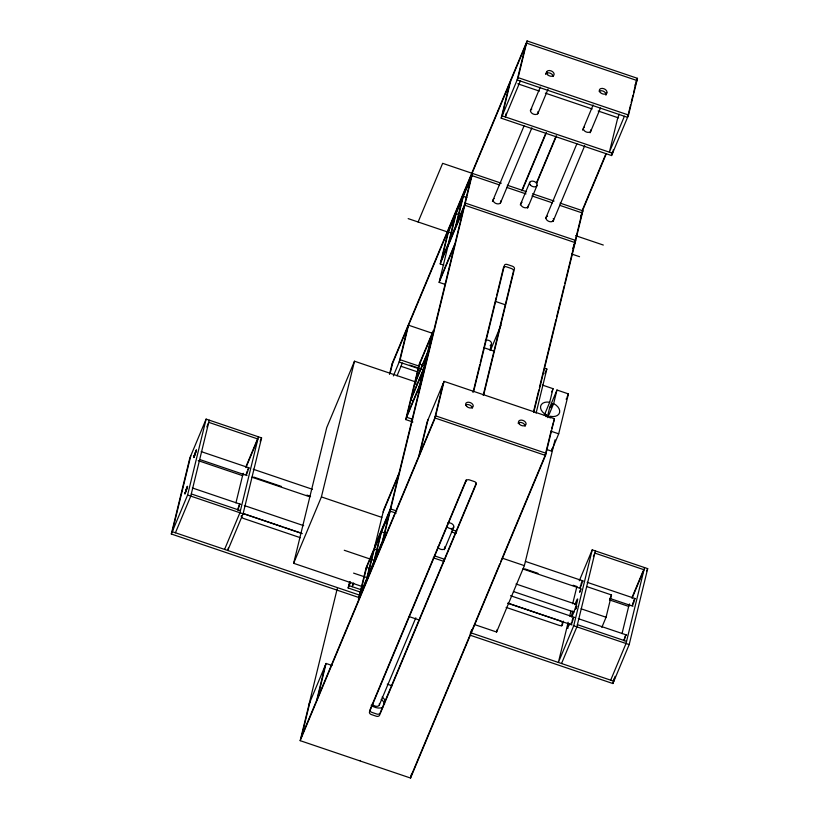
<?xml version="1.0" encoding="UTF-8"?>
<svg xmlns="http://www.w3.org/2000/svg" width="819" height="819" viewBox="0 0 819 819"><rect width="100%" height="100%" fill="white"/><g stroke="black" fill="none" stroke-linecap="round" stroke-linejoin="round"><path stroke-width="1.23" d="M579.934 587.684C580.261 589.209 583.507 579.084 581.92 581.685M571.171 623.597C570.915 627.037 575.143 613.748 572.85 618.509M358.824 597.501L171.304 534.008L189.813 458.077L206.122 419.103L261.589 437.889L243.079 513.82L227.743 550.481L228.337 548.034M190.786 455.763L172.266 531.695L359.787 595.198M171.304 534.008L187.602 495.034L206.122 419.103M209.275 420.178L190.766 496.109L175.43 532.77M235.933 502.876L243.1 473.474M241.37 515.632L241.318 515.847A2.662 1.761 22.7 0 0 243.407 518.417L300.358 537.704M362.5 586.619L293.642 563.298L326.73 427.59L354.494 361.21L416.113 382.074M293.642 563.298L321.406 496.918L354.494 361.21M418.704 456.408L427.119 421.887L444.072 381.367L554.463 418.744L545.515 455.436L410.565 778.05L300.174 740.663L337.233 588.687M389.496 374.365L392.127 363.564L527.088 40.95L637.479 78.337L628.531 115.018L611.578 155.549L501.187 118.171L509.602 83.651M301.668 736.179L310.084 701.668M390.161 373.29L392.567 363.431M316.687 700.276L325.102 665.755M407.586 327.518L399.17 362.029L419.441 368.898M317.659 697.962L326.075 663.451L332.074 665.478M393.355 375.931L400.133 359.725L408.558 325.204L432.401 333.282M361.312 592.413L348.136 587.95L349.631 581.828M350 581.971L349.099 585.646L361.087 589.7M353.153 583.046L352.262 586.711L353.726 583.22M443.837 265.121L440.223 263.902L447.973 232.105L472.512 173.444L382.944 540.765L358.405 599.416L366.154 567.628L390.694 508.968L396.693 510.995M359.899 594.942L366.595 567.485L370.188 568.703M441.717 259.418L448.413 231.972L452.006 233.19M366.625 578.849L373.321 551.402M448.443 243.325L455.139 215.878M374.396 547.942L383.702 509.776L399.037 473.116M405.692 419.563L419.164 364.342L433.292 330.569L419.819 385.79L405.692 419.563L412.899 422.01M445.157 284.398L439.148 282.371L448.454 244.216M367.598 576.535L374.293 549.088L376.689 549.907M449.416 241.021L456.111 213.575L458.507 214.383M420.127 362.039L406.664 417.26L412.663 419.287M373.843 561.609L380.538 534.162M455.661 226.085L462.356 198.638M374.805 559.295L381.5 531.848L385.104 533.067M456.623 223.771L463.319 196.325L466.922 197.543M418.857 388.104L432.319 332.883M382.504 540.898L389.199 513.452M389.731 511.281L463.789 207.555M464.322 205.374L471.017 177.928M419.666 454.095L428.081 419.584M510.565 81.347L502.149 115.858L612.54 153.245L613.441 149.539M506.214 113.227L505.313 116.933L520.331 81.02M434.694 418.192L443.11 383.671M525.583 45.434L517.168 79.945L627.569 117.332L630.569 105.006M300.174 740.663L435.124 418.048L444.072 381.367M501.187 118.171L518.14 77.641L527.088 40.95M473.024 392.465L479.821 364.598M480.251 362.817L496.222 297.338M496.785 295.024L503.45 267.69A2.662 1.761 22.7 0 1 506.377 266.81L511.404 268.509A2.662 1.761 22.7 0 1 513.493 271.089L483.19 395.342M473.689 391.39L504.422 265.376A2.662 1.761 22.7 0 1 507.35 264.506L512.366 266.206A2.662 1.761 22.7 0 1 514.455 268.775L483.722 394.789M489.997 350.194L491.502 344M410.565 778.05L411.701 773.412M533.681 411.056L538.82 389.977M539.424 387.5L556.05 319.318M556.654 316.84L564.209 285.841M564.813 283.364L574.191 244.932M574.713 242.762L581.408 215.315M533.742 412.469L582.903 210.831L560.104 203.112M536.076 413.206L546.846 369.021L544.737 368.315M546.181 416.717L546.59 415.018A10.043 6.665 22.7 0 1 540.642 406.101A10.043 6.665 22.7 0 1 549.703 402.262L553.02 388.677L542.28 385.043M547.461 416.625L549.744 407.289L556.971 390.018L568.427 393.898L558.691 433.824L551.463 451.105L546.447 449.406M611.578 155.549L612.479 151.853M474.846 624.662L496.59 632.022L497.194 629.555M550.133 418.059L550.542 416.359A10.043 6.665 22.7 0 0 559.602 412.52A10.043 6.665 22.7 0 0 553.654 403.603L556.971 390.018M545.085 455.569L551.095 430.917M551.699 428.45L554.463 418.744M631.173 102.539L632.974 95.147M633.578 92.68L635.677 84.05M551.463 451.105L552.067 448.607M496.59 632.022L524.365 565.642L555.047 439.813M561.711 626.044L562.346 623.454A2.662 1.761 22.7 0 0 560.257 620.884L507.954 603.173M563.308 621.15L562.469 624.6A2.662 1.761 22.7 0 1 559.541 625.481L506.081 607.37M568.171 622.276L558.374 662.448L573.709 625.788L592.229 549.856L647.696 568.642L629.187 644.573L612.878 683.537L470.126 635.196M569.676 616.113L570.874 611.179M572.676 603.777L576.893 586.517M595.382 550.921L576.873 626.852L561.537 663.513M601.832 627.395L606.07 617.25L611.506 594.963L586.537 586.506M622.03 633.619L629.207 604.227M612.878 683.537L614.076 678.644M615.038 676.33L613.851 681.234L471.089 632.892M644.543 567.567L626.023 643.499L610.687 680.159M632.411 604.729C631.777 608.722 635.953 596.908 634.326 599.18M571.232 623.351L571.59 622.092M194.216 455.425L196.335 449.979L193.796 457.524L196.386 450.102L195.178 454.412M187.152 488.165L187.531 486.435L184.93 493.867L187.049 488.493M194.154 455.661L193.816 457.534L195.045 454.791M246.55 473.075C244.871 480.139 250.655 463.585 247.799 469.43M580.251 586.435L580.691 585.012M623.699 640.489L624.139 639.066M632.657 603.828L633.128 602.334M237.909 508.691L238.298 507.534M246.898 471.969L247.154 471.191M186.118 489.434L184.961 493.867L187.5 486.322L186.251 489.056M572.092 620.567L572.481 619.451M581.081 583.845L581.47 582.77M624.539 637.899L624.928 636.824M633.527 601.187L634.019 599.887M238.698 506.408L239.261 504.985M624.109 640.888L625.931 634.797L625.266 635.974M237.899 510.391L239.824 504.043L239.455 504.565M206.828 426.934L208.753 422.348L257.903 438.994L245.925 467.629M245.976 466.605L258.435 436.814L239.916 512.745L224.58 549.406M243.53 473.362L242.567 475.655L198.208 460.636M260.155 441.328L261.589 437.889M418.11 221.99L442.649 163.329L501.31 183.2M391.605 365.735L526.556 43.12L636.947 80.508L634.981 85.217M447.45 234.275L471.979 175.624L499.58 184.961M440.755 261.722L465.284 203.071L575.685 240.448L573.72 245.147M440.223 263.902L464.762 205.241L575.153 242.629L572.696 248.495M447.932 246.386L463.267 209.725M397 375.849L402.334 363.104M439.68 280.19L455.016 243.53M439.148 282.371L454.484 245.71M431.797 335.053L419.594 364.209L423.198 365.428M415.376 381.531L427.569 352.375M427.037 354.545L414.844 383.702L417.24 384.521M492.444 201.464L524.037 125.931M530.364 110.8L540.294 87.08M545.638 74.304L546.693 71.775M411.414 397.768L423.607 368.611M423.085 370.782L410.882 399.938L413.288 400.747M407.197 415.079L419.389 385.933M500.276 203.368L531.879 127.836M537.714 113.882L548.054 89.158M348.136 587.95L350.563 582.145M383.169 511.957L398.505 475.296M522.327 189.271L545.556 133.753M522.072 190.786L546.416 132.596M374.928 545.761L390.253 509.101M309.121 703.982L326.075 663.451M365.632 569.799L390.161 511.138L396.161 513.175M520.29 204.883L529.719 182.35M358.937 597.246L383.466 538.585M300.706 738.492L435.657 415.878L546.048 453.265L500.737 561.588M536.547 182.678L556.05 136.036M536.476 183.743L556.449 135.995M527.631 207.975L537.059 185.432M490.601 350.041L501.013 325.143M545.761 218.171L576.863 143.827M582.708 129.863L593.12 104.965M553.112 221.263L584.705 145.731M590.12 132.78L600.46 108.057M605.886 95.096L606.869 92.742M466.206 479.811L370.055 709.663A2.662 1.976 13.7 0 0 371.795 712.346L376.812 714.045A2.662 1.976 13.7 0 0 380.088 713.052L476.238 483.21M619.256 114.179L617.802 117.66L609.387 152.17L624.406 116.257M582.811 209.029L605.958 153.685M636.005 81.869L637.479 78.337M581.787 212.377L606.408 153.511M580.947 215.52L582.903 210.831M580.906 216.523L582.381 213.001L559.582 205.282M379.299 705.087L415.817 617.813M444.297 549.723L453.726 527.18M544.901 373.679L546.846 369.021M551.658 391.912L552.119 390.837M552.569 389.752L553.02 388.677M544.287 415.223L549.703 402.262M546.14 416.103L546.59 415.018M547.788 417.639L553.654 403.603M550.092 417.444L550.542 416.359M566.164 399.293L566.615 398.208M567.076 397.133L568.427 393.898M470.27 633.282L471.744 629.77M411.097 775.88L499.754 563.943M579.289 580.784L592.229 549.856M593.417 556.531L594.86 553.101L644.01 569.748L632.022 598.382M609.623 599.467L611.506 594.963M632.073 597.358L643.099 571.007M629.627 604.115L628.675 606.408L609.49 599.907M646.744 570.935L647.696 568.642M575.675 609.07L576.76 605.927L575.665 609.07M518.14 77.641L628.531 115.018M517.762 83.784L539.363 91.093M545.362 93.131L592.157 108.978M598.157 111.005L618.56 117.916M507.309 185.227L526.515 191.728M532.514 193.765L554.105 201.075M506.777 187.408L525.982 193.908M531.981 195.936L552.375 202.846M575.634 235.677L603.306 245.045M571.662 254.023L579.555 256.695M408.169 218.622L447.973 232.105M495.546 301.464L505.149 304.719M483.691 347.635L494.492 351.29M549.744 407.289L551.177 407.77M400.133 359.725L419.338 366.226M409.817 365.11L423.351 369.697M400.962 366.277L417.762 371.959M550.808 431.163L558.691 433.824M435.124 418.048L545.515 455.436M451.3 529.494L456.695 531.316M451.361 531.869L456.163 533.486M201.198 451.617L249.59 468.007M253.225 469.236L312.5 489.312M525.429 561.414L583.497 581.081M587.131 582.309L635.524 598.699M321.406 496.918L381.808 517.373M502.62 558.282L524.365 565.642M253.695 477.067L281.521 486.486M306.92 495.096L310.555 496.324M524.692 568.836L538.001 573.341M573.085 585.227L576.709 586.455M199.846 459.572L247.031 475.552M251.863 477.19L309.94 496.857M522.86 568.959L580.937 588.626M609.971 598.464L632.954 606.244M435.073 556.06L444.666 559.316M516.021 583.998L576.545 604.494M433.343 557.831L444.133 561.486M581.101 608.793L606.07 617.25M513.462 591.543L573.976 612.039M192.342 487.96L240.735 504.34M244.359 505.569L303.644 525.644M510.513 595.71L574.641 617.424M578.265 618.652L626.658 635.032M191.298 493.929L240.448 510.575M577.395 624.682L626.555 641.328M282.483 526.812L244.123 513.83A2.662 1.761 22.7 0 0 242.926 513.626M283.64 527.211L301.075 533.118M243.008 513.533L302.283 533.609M507.954 603.255L572.071 624.969M187.602 495.034L243.079 513.82M573.709 625.788L629.187 644.573M344.256 550.266L374.324 560.452M353.583 573.116L367.117 577.692M408.804 616.492L419.604 620.147M387.274 684.172L392.066 685.8M568.007 628.296A2.662 1.761 22.7 0 1 567.444 628.153M574.907 604.668A9.562 0.747 -71.3 0 1 577.405 600.87A9.562 0.747 -71.3 0 1 572.501 615.376A9.562 0.747 -71.3 0 1 572.768 611.025M590.898 129.74A3.982 2.641 22.7 0 1 586.169 131.961A3.982 2.641 22.7 0 1 584.367 127.027M537.97 111.558A3.982 2.641 22.7 0 1 535.995 114.465A3.982 2.641 22.7 0 1 531.162 112.459A3.982 2.641 22.7 0 1 531.818 108.999M582.759 129.883A3.982 2.641 22.7 0 1 582.933 129.678M553.275 218.54A3.982 2.641 22.7 0 1 551.545 221.724A3.982 2.641 22.7 0 1 546.529 219.635A3.982 2.641 22.7 0 1 547.563 216.165M500.583 200.952A3.982 2.641 22.7 0 1 498.72 203.839A3.982 2.641 22.7 0 1 493.918 202.027A3.982 2.641 22.7 0 1 494.144 198.526M552.446 221.15A3.982 2.641 22.7 0 1 552.549 221.437M527.354 207.463A3.982 2.641 22.7 0 1 527.416 207.75M528.327 205.159A3.982 2.641 22.7 0 1 526.013 207.801A3.982 2.641 22.7 0 1 521.345 205.671A3.982 2.641 22.7 0 1 522.072 202.303M444.891 546.611A3.982 2.641 22.7 0 1 442.608 549.549A3.982 2.641 22.7 0 1 437.755 547.02M382.688 707.442A9.562 6.347 22.7 0 1 371.14 705.261M382.125 697.041A9.562 6.347 22.7 0 1 385.35 701.013M381.163 699.344A9.562 6.347 22.7 0 1 384.623 704.023M379.351 703.541A3.982 2.641 22.7 0 1 377.047 706.336A3.982 2.641 22.7 0 1 372.276 703.992M447.583 523.065A3.982 2.641 22.7 0 1 453.071 524.733A3.982 2.641 22.7 0 1 452.16 528.48A3.982 2.641 22.7 0 1 446.764 526.453M360.237 760.431A2.662 1.976 13.7 0 1 360.155 760.718M485.288 340.458A3.982 2.969 13.7 0 1 490.704 341.595A3.982 2.969 13.7 0 1 490.161 345.69M599.139 91.278A3.982 2.641 22.7 0 1 603.531 91.308A3.982 2.641 22.7 0 1 605.999 94.635M545.915 73.771A3.982 2.641 22.7 0 1 550.173 73.188A3.982 2.641 22.7 0 1 553.183 76.495M465.673 404.924A3.982 2.641 22.7 0 1 469.84 405.118A3.982 2.641 22.7 0 1 472.297 408.19M518.038 423.157A3.982 2.641 22.7 0 1 522.471 422.911A3.982 2.641 22.7 0 1 525.112 426.33M551.156 406.92L552.231 403.859L551.156 406.92M568.171 626.863L569.266 623.802L568.171 626.863M579.77 592.117L580.845 589.056L579.78 592.045M466.134 480.866L369.523 711.834A2.662 1.976 13.7 0 0 371.263 714.516L376.279 716.216A2.662 1.976 13.7 0 0 379.555 715.233L476.167 484.264A2.662 1.976 13.7 0 0 474.426 481.582L469.41 479.883A2.662 1.976 13.7 0 0 466.134 480.866M547.512 74.652A3.982 2.641 22.7 0 0 553.961 75.031A3.982 2.641 22.7 0 0 549.518 70.526A3.982 2.641 22.7 0 0 547.512 74.652M600.337 92.537A3.982 2.641 22.7 0 0 606.797 92.916A3.982 2.641 22.7 0 0 602.344 88.411A3.982 2.641 22.7 0 0 600.337 92.537M530.528 185.227A3.982 2.641 22.7 0 0 536.988 185.606A3.982 2.641 22.7 0 0 532.545 181.101A3.982 2.641 22.7 0 0 530.528 185.227M466.625 406.347A3.982 2.641 22.7 0 0 473.075 406.726A3.982 2.641 22.7 0 0 468.632 402.221A3.982 2.641 22.7 0 0 466.625 406.347M519.451 424.232A3.982 2.641 22.7 0 0 525.911 424.611A3.982 2.641 22.7 0 0 521.457 420.106A3.982 2.641 22.7 0 0 519.451 424.232"/></g></svg>
